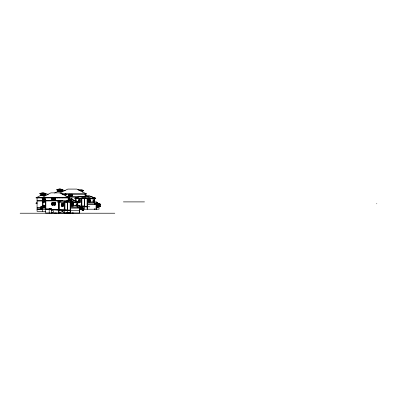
<?xml version="1.0" encoding="UTF-8"?>
<svg xmlns="http://www.w3.org/2000/svg" width="402" height="402" viewBox="0 0 402 402"><rect width="100%" height="100%" fill="white"/><g stroke="black" fill="none" stroke-linecap="round" stroke-linejoin="round"><path stroke-width="0.6" d="M71.852 202.613L71.857 204.231L73.209 204.201M79.239 207.658L81.611 209.221M79.36 207.658L79.36 207.407M79.36 205.859L82.711 208.211L79.36 205.904M45.577 197.437L45.577 213.015L79.435 213.015L79.435 208.135L70.199 208.135M79.435 207.713L79.435 213.015M88.726 198.538L88.787 201.668M96.455 203.925L96.364 209.221L96.364 204.347L87.123 204.347M88.787 198.362L88.731 201.794M70.461 210.487L45.577 209.251L45.562 209.517L70.199 210.738M99.641 204.352L96.289 202.221M82.681 208.246L79.36 206.02M97.998 203.306L97.998 204.759M43.763 200.166L43.763 199.578M96.49 206.643L96.098 206.568M98.49 205.226L99.595 205.136M42.386 205.95L40.798 206.945L42.421 206.035M94.766 209.221L95.314 208.889M96.364 208.251L99.018 206.965M41.326 197.925L50.883 192.87L59.913 192.87L69.471 197.925L36.014 197.925L41.431 194.945L42.381 194.995L42.381 194.065M54.566 193.055L58.355 191.156M37.079 203.402L36.014 203.402L36.014 203.136L37.079 202.603M59.848 193.071L67.812 189.081L76.842 189.081L86.4 193.864L86.4 194.131L65.762 194.131M40.838 195.131L45.099 195.081L40.853 195.236L40.853 193.553M58.878 213.015L58.878 202.151L58.828 213.015L64.682 210.467M81.611 206.673L79.189 207.728L79.239 205.799M58.903 201.502L62.265 200.342L68.099 200.342M78.872 202.151L57.722 202.151L57.722 201.894L78.872 201.894L72.581 199.744L66.335 202.151M85.028 196.548L79.219 196.548L74.651 198.362L95.802 198.362L89.505 195.95L83.264 198.362M57.722 201.894L62.265 200.342M70.149 202.151L74.501 200.407M91.43 196.618L87.078 198.101L87.123 209.221M39.788 193.553L42.974 192.493L46.16 193.819L39.788 193.819L39.788 193.553L46.16 193.553M56.717 189.764L59.903 188.704L63.089 190.03L56.717 190.03L56.717 189.764L63.089 189.764M83.284 207.824L82.581 207.824L83.284 207.824L82.666 208L82.666 210.447L83.199 210.447L83.199 208M100.214 204.035L99.505 204.035L100.214 204.035L99.595 204.211L99.595 206.658M58.828 209.377L51.325 209.372M37.079 209.427L45.577 209.251M70.159 201.894L70.199 213.015L64.682 213.015L62.26 211.517M67.425 210.08L70.461 210.035M70.199 213.015L67.425 213.055L67.425 202.151M70.199 210.472L79.435 210.357M94.47 201.874L94.736 201.874M77.546 205.668L77.812 205.663L76.214 205.678M37.079 209.246L41.858 209.206M60.37 190.277L59.441 190.277L59.441 191.206L60.37 191.206L60.345 190.297M61.752 190.342L65.29 190.342M83.571 190.558L81.696 189.628L77.882 189.628L80.274 190.814L83.571 190.814L83.571 190.558L79.586 190.558L79.586 190.814M58.401 190.739L59.285 190.739M59.461 190.739L60.345 190.739M60.526 190.739L61.411 190.739M57.767 191.297L62.029 191.287M57.777 190.03L57.777 191.447L62.029 191.332M57.777 191.447L62.029 191.447L62.029 190.03M65.134 193.864L86.4 193.864M42.356 194.091L41.471 194.091L41.451 194.995M44.481 194.091L43.597 194.091L43.572 194.995L44.501 194.995L44.501 194.065M44.823 194.136L48.361 194.136M66.642 194.347L62.662 194.347L62.662 194.603L66.642 194.603L66.642 194.347L64.767 193.417L60.953 193.417L63.345 194.603M41.471 194.533L42.356 194.533M42.532 194.533L43.421 194.533M43.597 194.533L44.481 194.533M43.441 194.995L42.511 194.995L42.532 194.091L43.421 194.091L43.421 194.975M40.853 195.236L45.099 195.236L45.099 193.819M69.028 195.749L69.958 195.749M85.335 195.925L88.52 195.925L87.993 196.191M89.073 196.101L86.329 196.101L80.521 198.362M66.797 196.769L85.335 196.769L85.335 193.824M67.104 197.121L78.877 197.121M36.014 197.658L69.471 197.658M42.863 197.704L44.29 197.704L44.29 201.583L42.697 201.583M68.144 197.709L68.41 197.709M42.632 198.091L44.049 198.091L44.049 201.583M42.697 198.156L43.984 198.156L43.984 201.583M52.124 198.101L53.009 198.101M54.114 198.101L54.999 198.101M74.651 198.101L95.802 198.101M87.39 198.769L94.736 198.769M88.666 198.895L90.5 198.895M92.792 198.895L94.736 198.895M68.963 199.025L70.023 199.025L70.023 200.085M69.054 199.116L69.938 199.116M43.009 199.508L45.577 199.508M52.124 199.518L53.009 199.518M54.114 199.518L54.999 199.518M43.009 199.598L45.577 199.598M68.41 199.719L71.596 199.719L71.596 199.985L68.41 199.985M72.149 199.889L69.405 199.889L63.591 202.151M88.807 200.412L90.133 200.412M93.143 200.412L94.505 200.412M44.29 200.593L45.145 200.593M45.577 200.558L62.139 200.558M37.079 200.658L42.391 200.658M88.807 200.653L90.133 200.653M93.143 200.653L94.505 200.653M44.29 200.945L45.145 200.945M45.577 200.915L61.33 200.915M88.762 200.899L90.133 200.899M93.143 200.899L94.515 200.899M37.079 201.01L42.391 201.01M88.762 201.141L90.133 201.171M93.143 201.141L94.515 201.141M45.577 201.276L42.919 201.211L42.919 198.377L43.763 198.377L43.768 201.276M43.009 201.312L45.577 201.312M90.093 201.347L88.807 201.387M93.143 201.955L93.189 201.171M93.143 201.387L94.505 201.387M94.505 201.477L94.771 201.477M88.807 201.628L90.133 201.628M93.143 201.628L94.505 201.628M43.009 201.764L45.577 201.764M42.919 201.819L45.577 201.819M88.807 201.889L90.133 201.874M93.143 201.889L94.771 201.884M123.369 201.894L144.514 201.894M87.39 201.955L96.229 202.01L96.229 203.869L96.214 202.01M42.919 202.261L45.577 202.261M87.39 202.221L94.771 202.221M70.461 202.558L77.812 202.558M71.737 202.683L73.576 202.683M76.41 202.683L77.812 202.683M36.014 203.136L37.079 203.136M73.209 203.241L73.34 204.693M62.898 203.729L62.014 203.729L61.988 206.231L62.898 206.206M94.771 203.713L96.229 203.713M87.123 203.869L96.455 203.869M96.289 203.925L96.163 202.01M96.364 204.045L96.525 202.317L96.56 203.824M76.214 204.201L77.576 204.201M71.878 204.447L73.209 204.447M76.214 204.447L77.576 204.447M80.887 204.397L81.611 204.397M99.108 204.477L98.4 204.477L99.108 204.653M96.897 204.563L97.515 204.739L96.897 204.739M98.49 204.588L99.018 204.653M71.837 204.688L73.209 204.688M76.214 204.688L77.586 204.688M71.837 204.935L73.209 204.96L73.209 202.151M76.214 204.935L77.586 204.935M97.425 204.909L98.048 205.085M98.666 204.919L99.018 204.919L99.018 205.447M96.364 205L98.49 205M96.364 205.085L98.495 205.085M71.878 205.176L73.209 205.176L73.209 205.744M76.214 205.176L77.576 205.176M77.576 205.266L77.842 205.266M99.595 205.226L98.058 205.332M71.878 205.422L73.209 205.422M76.214 205.422L77.576 205.422M97.957 205.432L98.575 205.256M43.009 205.618L45.577 205.618M72.32 205.578L73.481 205.578M98.49 205.603L99.108 205.603L98.49 205.779M43.009 205.708L45.577 205.708M71.878 205.678L73.209 205.663M70.461 205.744L79.36 205.799M99.595 205.789L96.289 203.653M72.923 205.829L72.722 202.151M76.018 205.854L81.611 205.854M81.611 205.95L84.355 205.95M99.018 205.95L99.641 205.95L99.018 206.125M70.461 206.01L77.842 206.01M79.611 206.196L79.611 207.583M79.702 206.286L79.702 207.628M84.355 206.246L87.39 206.246M99.771 206.296L100.128 206.296M96.364 206.457L98.49 206.457M99.595 206.472L100.128 206.472M80.239 206.638L80.284 208.02L80.239 206.598M80.375 206.683L80.42 208.11M96.364 206.658L100.128 206.658L100.128 204.211M97.967 206.739L99.018 206.739M80.646 206.859L80.691 208.286M80.782 206.95L80.827 208.372L80.827 206.99M81.093 207.125L81.093 208.548M81.32 207.301L81.365 208.723M81.591 207.477L81.591 208.859M77.842 207.507L79.3 207.507M81.767 207.563L81.722 208.95M96.364 207.608L97.967 206.965L97.957 205.085M70.199 207.658L79.526 207.713M81.902 207.693L81.857 209.075L81.902 207.653M37.079 207.739L42.386 207.739M43.109 207.739L45.577 207.739M79.973 207.844L79.973 206.422M80.109 207.894L80.149 206.507L80.149 207.934M82.309 207.914L82.264 209.341L82.309 207.96M79.435 208.045L81.586 209.075M82.44 208.005L82.44 209.387M37.079 208.09L42.391 208.09M42.919 208.08L45.577 208.08M82.576 208.135L82.531 209.517L82.576 208.095M63.958 208.191L64.682 208.191M42.391 208.256L41.326 208.588M80.918 208.422L80.958 207.035L80.918 208.462M81.229 208.598L81.184 207.211L81.229 208.638M45.577 208.839L49.205 208.839M94.766 208.889L94.264 208.889L94.264 209.221M79.164 209.221L99.018 209.221L99.018 205.779M58.828 209.643L64.682 209.643M82.666 209.583L79.36 207.352M82.711 209.738L81.586 209.417L81.611 198.362M64.682 209.784L67.425 209.784M82.666 210.266L83.199 210.266M51.325 210.743L53.451 210.743L53.451 212.336L51.325 212.336M45.577 211.377L37.079 211.377L37.079 197.437M66.064 213.015L68.41 213.015M71.928 212.944L73.385 212.944M20.1 213.221L114.841 213.221M72.32 205.95L73.481 206.005M78.747 206.266L89.852 206.819M79.174 206.553L87.123 206.95M45.074 209.251L45.572 209.276M89.505 195.95L95.696 198.362M72.581 199.744L78.767 202.151M85.335 195.307L86.45 195.864M68.41 199.101L70.084 199.935M79.435 208.392L82.661 210.447M79.36 207.447L82.711 209.633M96.359 203.724L96.379 202.221M96.807 203.985L96.807 202.497M96.972 204.09L96.972 202.603M97.41 204.377L97.41 202.894M97.555 204.472L97.555 202.985M98.158 204.864L98.158 203.382M98.309 204.965L98.309 203.477M98.802 205.286L98.766 203.779M99.048 205.447L99.048 203.96M99.178 205.533L99.178 204.045M99.339 205.638L99.339 204.151M94.736 203.869L94.746 204.347M79.435 210.392L79.435 210.698M71.807 206.161L71.802 202.151L71.817 206.226M376.769 203.528L376.769 203.809M99.947 206.658L99.947 204.477L99.771 206.658M98.912 203.874L98.952 205.447M98.802 203.799L98.842 205.447M98.661 203.708L98.661 205.196L98.626 203.683M98.46 203.578L98.49 206.658M97.731 203.1L97.731 204.588L97.701 203.08M97.425 204.739L97.425 206.658M97.148 202.719L97.148 204.206L97.113 202.698M97.008 205.085L97.008 206.417M96.897 204.392L96.897 206.658M96.797 205.085L96.832 206.417M96.706 202.432L96.706 203.92L96.676 202.412M96.651 205.085L96.651 206.417M96.475 205.085L96.475 206.417M96.44 205.085L96.44 206.417M96.098 204.347L96.098 209.221M94.736 198.362L94.771 203.869M94.505 198.362L94.47 201.955M93.143 198.362L93.143 201.171M90.133 198.362L90.133 201.955M89.852 198.965L89.852 201.337M88.782 198.362L88.807 201.955M88.721 198.362L88.741 201.754M87.39 198.362L87.39 209.221M85.073 194.241L85.073 196.769M84.621 198.362L84.621 206.246M84.355 198.362L84.355 209.221M83.134 208.266L83.134 210.447M83.023 208.266L83.023 210.447M82.842 208.266L82.842 210.447M82.772 190.814L82.772 192.241M81.993 207.739L82.038 209.166M81.867 198.362L81.867 205.95M80.887 206.372L80.887 206.638M79.3 205.799L79.36 207.713M77.812 202.151L77.842 207.658M77.576 202.151L77.576 205.794M76.214 202.151L76.214 206.146M76.018 198.362L76.018 201.482M75.752 198.362L75.752 201.372M72.923 202.151L72.923 206.311M72.656 202.322L72.656 205.879M72.285 194.131L72.285 196.081L70.692 196.081L70.692 194.131M72.285 199.819L72.285 198.759L70.692 198.759L70.692 199.819M72.018 200.085L72.018 199.025L70.953 199.025L70.953 200.085M71.928 200.085L71.953 199.09L71.043 199.116L71.043 200.085M71.863 202.151L71.827 206.226M70.461 202.151L70.461 213.015M70.29 194.131L70.29 196.081L68.697 196.081L68.697 194.131M70.29 199.819L70.29 198.759L68.697 198.759L68.697 199.819M69.983 195.774L69.983 194.261L69.003 194.261L69.003 195.774M69.958 199.09L69.938 200.085M68.41 197.437L68.41 200.392M68.144 197.437L68.144 200.558M67.692 202.151L67.692 210.08M65.848 194.603L65.848 196.03M64.938 202.151L64.938 209.784M64.682 202.151L64.682 213.055M63.958 210.166L63.958 210.427M62.918 203.708L62.918 206.231M62.345 197.437L62.345 197.925M61.762 190.03L61.762 191.447M61.496 191.272L61.496 190.211L58.31 190.211L58.31 191.272M60.968 190.297L60.968 191.181M60.526 190.297L60.526 191.181M60.436 190.211L60.436 191.272M59.903 190.297L59.903 191.181M59.486 197.437L59.486 197.925M59.375 190.211L59.375 191.272M59.089 202.151L59.089 209.643M58.843 190.297L58.843 191.181M58.044 190.03L58.044 191.447M57.813 197.437L57.813 197.925M57.099 197.437L57.099 197.925M56.37 213.015L54.511 213.015M55.355 197.925L55.355 199.869L53.762 199.869L53.762 197.925M55.024 199.538L55.024 198.08L54.094 198.08L54.094 199.538M54.813 197.437L54.813 197.925M53.36 197.925L53.36 199.869L51.768 199.869L51.768 197.925M53.054 199.563L53.054 198.055L52.079 198.055L52.079 199.563M51.325 213.015L51.325 208.482L49.205 208.482L49.205 213.015M51.26 209.532L51.26 208.548L49.27 208.548L49.27 209.437M50.23 208.548L50.3 209.487M45.838 200.915L45.838 208.839M45.451 199.598L45.451 201.276M45.451 205.708L45.451 207.387M45.416 199.598L45.416 201.276M45.416 205.708L45.416 207.387M45.24 199.598L45.24 201.276M45.205 205.708L45.24 207.387M45.029 199.598L45.029 201.276M45.029 205.708L45.029 207.387M44.999 199.598L44.999 201.276M44.999 205.708L44.999 207.387M44.833 193.553L44.833 195.236M44.788 199.598L44.818 201.276M44.818 205.708L44.788 207.387M44.572 195.065L44.572 194L41.386 194L41.386 195.065M44.366 199.598L44.366 201.276M44.401 205.708L44.366 207.387M44.155 199.598L44.19 201.276M44.155 205.708L44.19 207.387M44.039 194.091L44.039 194.975M43.944 205.708L43.979 207.387M43.738 205.708L43.768 207.387M43.527 199.598L43.527 201.276M43.557 205.708L43.557 207.387M43.506 194L43.506 195.065M43.351 199.598L43.316 201.276M43.351 205.708L43.316 207.387M43.104 199.598L43.14 201.276M43.14 205.708L43.104 207.387M42.979 194.091L42.979 194.975M43.009 197.437L43.009 208.08M42.446 194L42.446 195.065M42.391 197.437L42.391 211.377M42.346 206.08L42.31 208.256M42.17 206.191L42.135 208.256M41.989 206.301L41.959 208.256M41.914 194.091L41.914 194.975M41.813 206.412L41.778 208.588M41.637 206.522L41.602 208.588M41.461 206.633L41.426 208.588M41.28 206.744L41.326 208.919L40.798 208.919L40.798 209.251M41.25 206.764L41.25 208.919M41.12 193.819L41.12 195.236M41.104 206.854L41.104 208.919L41.074 206.874M40.929 206.965L40.929 208.919M40.893 206.985L40.893 208.919M82.4 208.266L82.4 210.105L83.199 210.105L83.199 208.266L82.4 208.266M99.656 204.306L96.289 202.111L99.656 204.306M59.305 190.277L58.38 190.277L58.38 191.206L59.305 191.206L59.305 190.277M61.431 190.277L60.501 190.277L60.501 191.206L61.431 191.206L61.431 190.277M70.023 194.221L68.963 194.221L68.963 195.814L70.023 195.814L70.023 194.221M72.018 194.221L70.953 194.221L70.953 195.814L72.018 195.814L72.018 194.221M71.953 194.287L71.023 194.287L71.023 195.749L71.953 195.749L71.953 194.287M53.099 198.01L52.034 198.01L52.034 199.603L53.099 199.603L53.099 198.01M55.089 198.01L54.029 198.01L54.029 199.603L55.089 199.603L55.089 198.01M80.179 199.583L78.586 199.583L78.586 202.769L80.179 202.769L80.179 199.583M79.913 199.849L78.852 199.849L78.852 202.502L79.913 202.502L79.913 199.849M79.847 199.915L78.918 199.915L78.918 202.437L79.847 202.437L79.847 199.915M53.36 202.553L51.768 202.553L51.768 205.206L53.36 205.206L53.36 202.553M55.355 202.553L53.762 202.553L53.762 205.206L55.355 205.206L55.355 202.553M53.099 202.814L52.034 202.814L52.034 204.94L53.099 204.94L53.099 202.814M55.089 202.814L54.029 202.814L54.029 204.94L55.089 204.94L55.089 202.814M53.029 202.884L52.104 202.884L52.104 204.874L53.029 204.874L53.029 202.884M55.024 202.884L54.094 202.884L54.094 204.874L55.024 204.874L55.024 202.884M63.25 203.377L61.657 203.377L61.657 206.563L63.25 206.563L63.25 203.377M62.983 203.638L61.923 203.638L61.923 206.296L62.983 206.296L62.983 203.638M79.485 206.115L79.44 207.497L79.485 206.075M79.882 206.332L79.837 207.759L79.882 206.332M80.556 206.774L80.511 208.196L80.556 206.774M45.577 207.387L43.009 207.387L45.577 207.422M81.5 207.387L81.455 208.814L81.5 207.432M82.174 207.869L82.129 209.251L82.174 207.829M97.299 204.306L97.269 202.799L97.299 204.306M97.882 204.683L97.847 203.176L97.882 204.683M44.612 201.276L44.612 199.598L44.577 201.276M44.612 207.387L44.612 205.708L44.577 207.387"/></g></svg>
